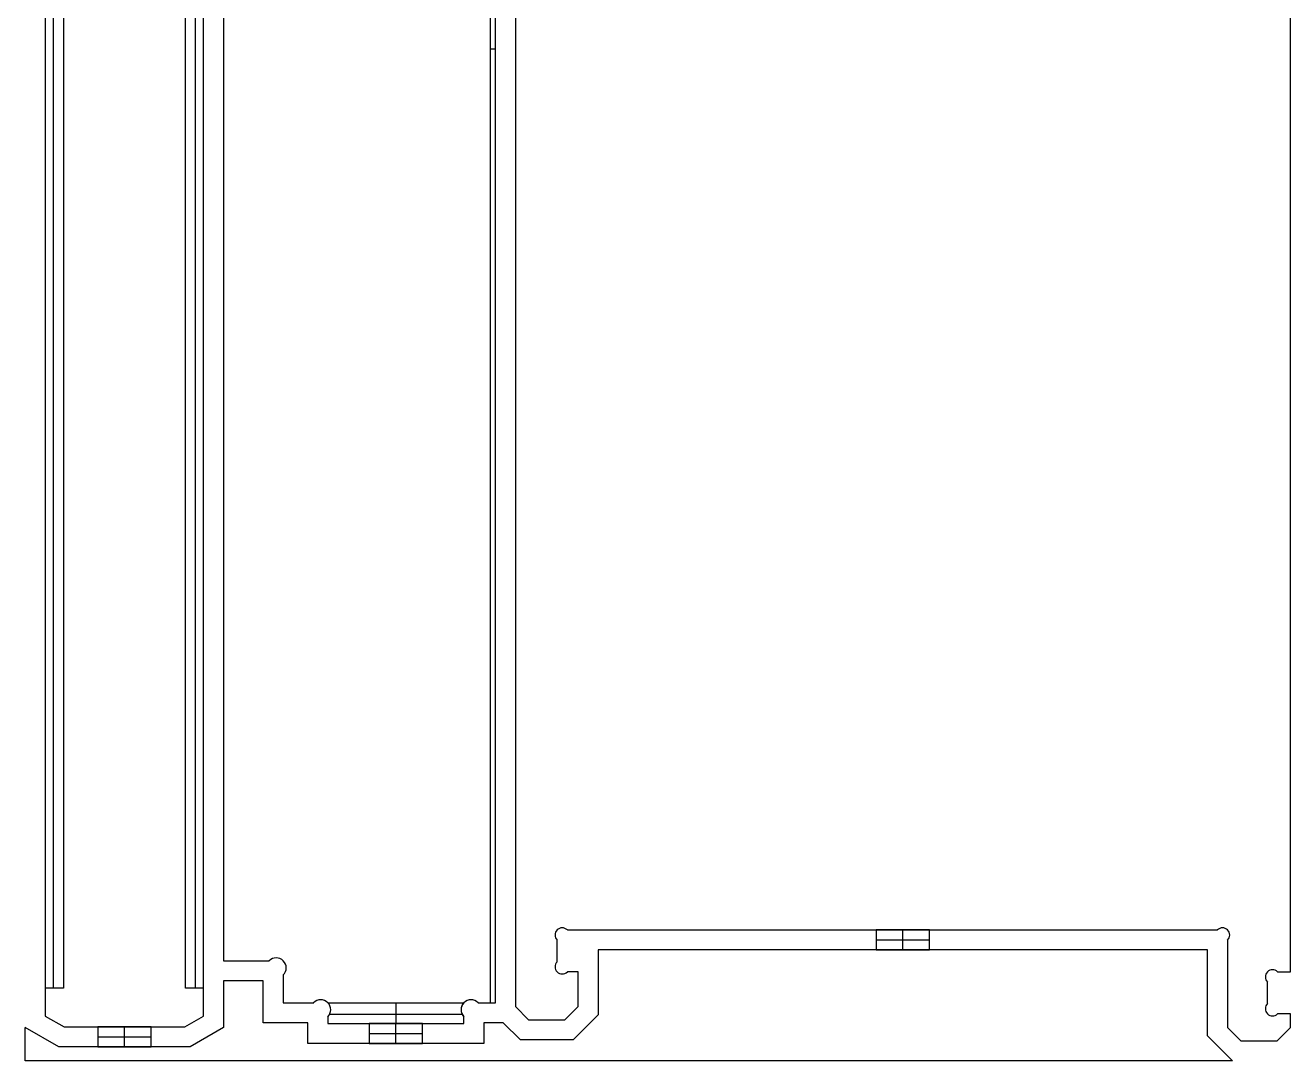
# Model space of a CAD drawing. Extents: x 0 to 96, y 0 to 48.
# Drawn here: x 0 to 23.78, y 0 to 19.45 of the extents above; entities that cross this region are included whole.
import ezdxf

# ---------------------------------------------------------------- set-up
doc = ezdxf.new("R2010")
doc.units = 0
doc.header["$MEASUREMENT"] = 0
doc.layers.add('3D_NESTING', color=18, linetype='CONTINUOUS')

msp = doc.modelspace()

# ---------------------------------------------------------------- linework, layer by layer
at = {"layer": '3D_NESTING'}
for p, q in [((9.209, 38.145), (9.209, 1.019)), ((9.209, 38.145, -0.738), (9.209, 1.019, -0.738)), ((9.209, 38.145, -0.369), (9.209, 1.019, -0.369)), ((0.375, 37.933, -0.738), (0.375, 0.838, -0.738)), ((0.375, 37.933, -0.19), (0.375, 1.364, -0.19)), ((0.375, 37.933, -0.369), (0.375, 0.838, -0.369)), ((0.529, 1.364, -0.19), (0.529, 37.933, -0.19)), ((0.716, 37.933), (0.716, 1.364)), ((0.716, 37.933, -0.19), (0.716, 1.364, -0.19)), ((0.716, 37.933, -0.095), (0.716, 1.364, -0.095)), ((3.01, 1.364, -0.19), (3.01, 37.933, -0.19)), ((3.01, 1.364), (3.01, 37.933)), ((3.01, 1.364, -0.095), (3.01, 37.933, -0.095)), ((3.197, 1.364, -0.19), (3.197, 37.933, -0.19)), ((3.351, 0.838, -0.738), (3.351, 37.933, -0.738)), ((3.351, 1.364, -0.19), (3.351, 37.933, -0.19)), ((3.351, 0.838, -0.369), (3.351, 37.933, -0.369)), ((23.779, 1.669), (23.779, 37.495)), ((23.779, 1.669, -0.738), (23.779, 37.495, -0.738)), ((23.779, 1.669, -0.369), (23.779, 37.495, -0.369)), ((8.742, 1.089), (8.742, 36.916)), ((8.742, 1.089, -0.19), (8.742, 36.916, -0.19)), ((8.742, 1.089, -0.095), (8.742, 36.916, -0.095)), ((8.834, 1.089, -0.738), (8.834, 36.916, -0.738)), ((8.834, 1.089, -0.19), (8.834, 36.916, -0.19)), ((8.834, 1.089, -0.369), (8.834, 36.916, -0.369)), ((3.726, 36.129), (3.726, 1.877)), ((3.726, 36.129, -0.738), (3.726, 1.877, -0.738)), ((3.726, 36.129, -0.369), (3.726, 1.877, -0.369)), ((0.375, 19.385, -0.19), (0.375, 19.385, -0.738)), ((3.351, 19.385, -0.19), (3.351, 19.385, -0.738)), ((3.726, 19.003), (3.726, 19.003, -0.738)), ((8.742, 19.003), (8.742, 19.003, -0.19)), ((8.834, 19.003, -0.19), (8.742, 19.003, -0.19)), ((8.834, 19.003, -0.19), (8.834, 19.003, -0.738)), ((9.996, 2.456), (9.996, 2.456, -0.738)), ((10.091, 2.496), (10.091, 2.496, -0.738)), ((10.187, 2.456), (10.187, 2.456, -0.738)), ((10.187, 2.456), (22.404, 2.456)), ((10.187, 2.456, -0.738), (15.992, 2.456, -0.738)), ((10.187, 2.456, -0.369), (22.404, 2.456, -0.369)), ((16.992, 2.456, -0.738), (15.992, 2.456, -0.738)), ((15.992, 2.456, -0.738), (15.992, 2.456, -0.613)), ((15.992, 2.456, -0.738), (15.992, 2.081, -0.738)), ((15.992, 2.456, -0.613), (15.992, 2.081, -0.613)), ((16.992, 2.456, -0.613), (15.992, 2.456, -0.613)), ((15.992, 2.456, -0.675), (15.992, 2.081, -0.675)), ((16.295, 2.456), (16.295, 2.456, -0.613)), ((16.492, 2.081, -0.738), (16.492, 2.456, -0.738)), ((16.492, 2.081, -0.613), (16.492, 2.456, -0.613)), ((16.992, 2.081, -0.738), (16.992, 2.456, -0.738)), ((16.992, 2.456, -0.738), (16.992, 2.456, -0.613)), ((16.992, 2.081, -0.613), (16.992, 2.456, -0.613)), ((16.992, 2.456, -0.738), (22.404, 2.456, -0.738)), ((16.992, 2.081, -0.675), (16.992, 2.456, -0.675)), ((22.404, 2.456), (22.404, 2.456, -0.738)), ((22.499, 2.496), (22.499, 2.496, -0.738)), ((22.594, 2.456), (22.594, 2.456, -0.738)), ((9.956, 2.361), (9.956, 2.361, -0.738)), ((9.996, 2.265), (9.996, 2.265, -0.738)), ((9.996, 1.86), (9.996, 2.265)), ((9.996, 1.86, -0.738), (9.996, 2.265, -0.738)), ((9.996, 1.86, -0.369), (9.996, 2.265, -0.369)), ((15.992, 2.269, -0.738), (15.992, 2.269, -0.613)), ((15.992, 2.269, -0.738), (16.992, 2.269, -0.738)), ((15.992, 2.269, -0.613), (16.992, 2.269, -0.613)), ((16.992, 2.269, -0.738), (16.992, 2.269, -0.613)), ((22.594, 2.265), (22.594, 2.265, -0.738)), ((22.594, 2.265), (22.594, 0.625)), ((22.594, 2.265, -0.738), (22.594, 0.625, -0.738)), ((22.594, 2.265, -0.369), (22.594, 0.625, -0.369)), ((22.634, 2.361), (22.634, 2.361, -0.738)), ((9.996, 2.062), (9.996, 2.062, -0.738)), ((10.765, 2.081), (10.765, 2.081, -0.738)), ((22.219, 2.081), (10.765, 2.081)), ((10.765, 2.081), (10.765, 0.863)), ((10.765, 2.081, -0.738), (10.765, 0.863, -0.738)), ((15.992, 2.081, -0.738), (10.765, 2.081, -0.738)), ((22.219, 2.081, -0.369), (10.765, 2.081, -0.369)), ((10.765, 2.081, -0.369), (10.765, 0.863, -0.369)), ((15.992, 2.081, -0.738), (16.992, 2.081, -0.738)), ((15.992, 2.081, -0.738), (15.992, 2.081, -0.613)), ((15.992, 2.081, -0.613), (16.992, 2.081, -0.613)), ((16.492, 2.081), (16.492, 2.081, -0.613)), ((22.219, 2.081, -0.738), (16.992, 2.081, -0.738)), ((16.992, 2.081, -0.738), (16.992, 2.081, -0.613)), ((22.219, 2.081), (22.219, 2.081, -0.738)), ((22.219, 0.47), (22.219, 2.081)), ((22.219, 0.47, -0.738), (22.219, 2.081, -0.738)), ((22.219, 0.47, -0.369), (22.219, 2.081, -0.369)), ((3.726, 1.877), (3.726, 1.877, -0.738)), ((3.726, 1.877), (4.582, 1.877)), ((3.726, 1.877, -0.738), (4.582, 1.877, -0.738)), ((3.726, 1.877, -0.369), (4.582, 1.877, -0.369)), ((4.154, 1.877), (4.154, 1.877, -0.738)), ((4.582, 1.877), (4.582, 1.877, -0.738)), ((4.847, 1.877), (4.847, 1.877, -0.738)), ((9.956, 1.764), (9.956, 1.764, -0.738)), ((9.996, 1.86), (9.996, 1.86, -0.738)), ((9.996, 1.669), (9.996, 1.669, -0.738)), ((10.187, 1.669), (10.187, 1.669, -0.738)), ((10.39, 1.669), (10.187, 1.669)), ((10.39, 1.669, -0.738), (10.187, 1.669, -0.738)), ((10.39, 1.669, -0.369), (10.187, 1.669, -0.369)), ((10.288, 1.669), (10.288, 1.669, -0.738)), ((10.39, 1.669), (10.39, 1.669, -0.738)), ((10.39, 1.019), (10.39, 1.669)), ((10.39, 1.019, -0.738), (10.39, 1.669, -0.738)), ((10.39, 1.019, -0.369), (10.39, 1.669, -0.369)), ((23.343, 1.669), (23.343, 1.669, -0.738)), ((23.438, 1.708), (23.438, 1.708, -0.738)), ((23.534, 1.669), (23.534, 1.669, -0.738)), ((23.534, 1.669), (23.779, 1.669)), ((23.534, 1.669, -0.738), (23.779, 1.669, -0.738)), ((23.534, 1.669, -0.369), (23.779, 1.669, -0.369)), ((23.657, 1.669), (23.657, 1.669, -0.738)), ((23.779, 1.669), (23.779, 1.669, -0.738)), ((3.726, 1.502), (3.726, 1.502, -0.738)), ((4.472, 1.502), (3.726, 1.502)), ((3.726, 1.502), (3.726, 0.621)), ((4.472, 1.502, -0.738), (3.726, 1.502, -0.738)), ((3.726, 1.502, -0.738), (3.726, 0.621, -0.738)), ((4.472, 1.502, -0.369), (3.726, 1.502, -0.369)), ((3.726, 1.502, -0.369), (3.726, 0.621, -0.369)), ((4.099, 1.502), (4.099, 1.502, -0.738)), ((4.472, 1.502), (4.472, 1.502, -0.738)), ((4.472, 0.714), (4.472, 1.502)), ((4.472, 0.714, -0.738), (4.472, 1.502, -0.738)), ((4.472, 0.714, -0.369), (4.472, 1.502, -0.369)), ((4.847, 1.612), (4.847, 1.612, -0.738)), ((4.847, 1.612), (4.847, 1.089)), ((4.847, 1.612, -0.738), (4.847, 1.089, -0.738)), ((4.847, 1.612, -0.369), (4.847, 1.089, -0.369)), ((10.091, 1.629), (10.091, 1.629, -0.738)), ((10.765, 1.472), (10.765, 1.472, -0.738)), ((22.594, 1.445), (22.594, 1.445, -0.738)), ((23.303, 1.573), (23.303, 1.573, -0.738)), ((23.343, 1.478), (23.343, 1.478, -0.738)), ((23.343, 1.072), (23.343, 1.478)), ((23.343, 1.072, -0.738), (23.343, 1.478, -0.738)), ((23.343, 1.072, -0.369), (23.343, 1.478, -0.369)), ((0.716, 1.364, -0.19), (0.375, 1.364, -0.19)), ((0.375, 1.364, -0.19), (0.375, 1.364)), ((0.716, 1.364), (0.375, 1.364)), ((0.375, 1.364), (0.375, 0.838)), ((0.716, 1.364, -0.095), (0.375, 1.364, -0.095)), ((0.529, 1.364), (0.529, 1.364, -0.19)), ((0.716, 1.364), (0.716, 1.364, -0.19)), ((3.01, 1.364), (3.01, 1.364, -0.19)), ((3.351, 1.364), (3.01, 1.364)), ((3.351, 1.364, -0.19), (3.01, 1.364, -0.19)), ((3.351, 1.364, -0.095), (3.01, 1.364, -0.095)), ((3.197, 1.364), (3.197, 1.364, -0.19)), ((3.351, 0.838), (3.351, 1.364)), ((3.351, 1.364), (3.351, 1.364, -0.19)), ((4.847, 1.35), (4.847, 1.35, -0.738)), ((10.39, 1.344), (10.39, 1.344, -0.738)), ((22.219, 1.275), (22.219, 1.275, -0.738)), ((23.343, 1.275), (23.343, 1.275, -0.738)), ((3.726, 1.061), (3.726, 1.061, -0.738)), ((4.472, 1.108), (4.472, 1.108, -0.738)), ((4.847, 1.089), (4.847, 1.089, -0.738)), ((4.847, 1.089), (5.419, 1.089)), ((4.847, 1.089, -0.738), (5.419, 1.089, -0.738)), ((4.847, 1.089, -0.369), (5.419, 1.089, -0.369)), ((5.133, 1.089), (5.133, 1.089, -0.738)), ((5.419, 1.089), (5.419, 1.089, -0.738)), ((5.684, 1.089), (5.684, 1.089, -0.394)), ((5.684, 1.089), (8.243, 1.089)), ((5.684, 1.089, -0.394), (8.243, 1.089, -0.394)), ((5.684, 1.089, -0.394), (5.684, 1.089, -0.738)), ((5.684, 1.089, -0.197), (8.243, 1.089, -0.197)), ((6.964, 1.089), (6.964, 1.089, -0.394)), ((6.964, 1.089, -0.394), (6.964, 0.696, -0.394)), ((8.243, 1.089, -0.394), (8.243, 1.089)), ((8.243, 1.089, -0.394), (8.243, 1.089, -0.738)), ((8.508, 1.089), (8.508, 1.089, -0.738)), ((8.508, 1.089), (8.742, 1.089)), ((8.508, 1.089, -0.738), (8.834, 1.089, -0.738)), ((8.508, 1.089, -0.369), (8.834, 1.089, -0.369)), ((8.742, 1.089), (8.742, 1.089, -0.19)), ((8.742, 1.089, -0.19), (8.834, 1.089, -0.19)), ((8.742, 1.089, -0.19), (8.742, 1.089, -0.738)), ((8.834, 1.089, -0.19), (8.834, 1.089, -0.738)), ((9.209, 1.019), (9.209, 1.019, -0.738)), ((9.209, 1.019), (9.459, 0.769)), ((9.209, 1.019, -0.738), (9.459, 0.769, -0.738)), ((9.209, 1.019, -0.369), (9.459, 0.769, -0.369)), ((10.14, 0.769), (10.39, 1.019)), ((10.14, 0.769, -0.738), (10.39, 1.019, -0.738)), ((10.14, 0.769, -0.369), (10.39, 1.019, -0.369)), ((10.39, 1.019), (10.39, 1.019, -0.738)), ((23.303, 0.977), (23.303, 0.977, -0.738)), ((23.343, 1.072), (23.343, 1.072, -0.738)), ((0.375, 0.838), (0.73, 0.633)), ((0.375, 0.838, -0.738), (0.73, 0.633, -0.738)), ((0.375, 0.838), (0.375, 0.838, -0.738)), ((0.375, 0.838, -0.369), (0.73, 0.633, -0.369)), ((0.552, 0.735), (0.552, 0.735, -0.738)), ((2.996, 0.633), (3.351, 0.838)), ((2.996, 0.633, -0.738), (3.351, 0.838, -0.738)), ((2.996, 0.633, -0.369), (3.351, 0.838, -0.369)), ((3.173, 0.735), (3.173, 0.735, -0.738)), ((3.351, 0.838), (3.351, 0.838, -0.738)), ((4.472, 0.714), (4.472, 0.714, -0.738)), ((5.309, 0.714), (4.472, 0.714)), ((5.309, 0.714, -0.738), (4.472, 0.714, -0.738)), ((5.309, 0.714, -0.369), (4.472, 0.714, -0.369)), ((4.891, 0.714), (4.891, 0.714, -0.738)), ((5.309, 0.714), (5.309, 0.714, -0.738)), ((5.309, 0.321), (5.309, 0.714)), ((5.309, 0.321, -0.738), (5.309, 0.714, -0.738)), ((5.309, 0.321, -0.369), (5.309, 0.714, -0.369)), ((5.684, 0.824, -0.738), (5.684, 0.696, -0.738)), ((5.684, 0.824, -0.394), (5.684, 0.696, -0.394)), ((5.684, 0.824, -0.394), (5.684, 0.824, -0.738)), ((5.684, 0.76, -0.394), (5.684, 0.76, -0.738)), ((5.719, 0.873, -0.394), (8.208, 0.873, -0.394)), ((8.243, 0.696, -0.738), (8.243, 0.824, -0.738)), ((8.243, 0.696, -0.394), (8.243, 0.824, -0.394)), ((8.243, 0.824, -0.394), (8.243, 0.824, -0.738)), ((8.243, 0.76, -0.394), (8.243, 0.76, -0.738)), ((8.618, 0.714), (8.618, 0.714, -0.738)), ((8.983, 0.714), (8.618, 0.714)), ((8.618, 0.714), (8.618, 0.321)), ((8.983, 0.714, -0.738), (8.618, 0.714, -0.738)), ((8.618, 0.714, -0.738), (8.618, 0.321, -0.738)), ((8.983, 0.714, -0.369), (8.618, 0.714, -0.369)), ((8.618, 0.714, -0.369), (8.618, 0.321, -0.369)), ((8.8, 0.714), (8.8, 0.714, -0.738)), ((9.303, 0.394), (8.983, 0.714)), ((8.983, 0.714), (8.983, 0.714, -0.738)), ((9.303, 0.394, -0.738), (8.983, 0.714, -0.738)), ((9.303, 0.394, -0.369), (8.983, 0.714, -0.369)), ((9.334, 0.894), (9.334, 0.894, -0.738)), ((9.459, 0.769), (9.459, 0.769, -0.738)), ((9.459, 0.769), (10.14, 0.769)), ((9.459, 0.769, -0.738), (10.14, 0.769, -0.738)), ((9.459, 0.769, -0.369), (10.14, 0.769, -0.369)), ((9.799, 0.769), (9.799, 0.769, -0.738)), ((10.14, 0.769), (10.14, 0.769, -0.738)), ((10.265, 0.894), (10.265, 0.894, -0.738)), ((10.765, 0.863), (10.295, 0.394)), ((10.765, 0.863, -0.738), (10.295, 0.394, -0.738)), ((10.765, 0.863, -0.369), (10.295, 0.394, -0.369)), ((10.765, 0.863), (10.765, 0.863, -0.738)), ((23.343, 0.881), (23.343, 0.881, -0.738)), ((23.438, 0.842), (23.438, 0.842, -0.738)), ((23.776, 0.881), (23.534, 0.881)), ((23.534, 0.881), (23.534, 0.881, -0.738)), ((23.776, 0.881, -0.738), (23.534, 0.881, -0.738)), ((23.776, 0.881, -0.369), (23.534, 0.881, -0.369)), ((23.655, 0.881), (23.655, 0.881, -0.738)), ((23.776, 0.881), (23.776, 0.881, -0.738)), ((23.776, 0.625), (23.776, 0.881)), ((23.776, 0.625, -0.738), (23.776, 0.881, -0.738)), ((23.776, 0.625, -0.369), (23.776, 0.881, -0.369)), ((23.776, 0.753), (23.776, 0.753, -0.738)), ((0, 0), (0, 0.621)), ((0, 0, -0.738), (0, 0.621, -0.738)), ((0.629, 0.258), (0, 0.621)), ((0.629, 0.258, -0.738), (0, 0.621, -0.738)), ((0, 0.621), (0, 0.621, -0.738)), ((0, 0, -0.369), (0, 0.621, -0.369)), ((0.629, 0.258, -0.369), (0, 0.621, -0.369)), ((0.73, 0.633), (0.73, 0.633, -0.738)), ((0.73, 0.633), (2.996, 0.633)), ((0.73, 0.633, -0.738), (1.363, 0.633, -0.738)), ((0.73, 0.633, -0.369), (2.996, 0.633, -0.369)), ((1.363, 0.633, -0.738), (1.363, 0.258, -0.738)), ((1.363, 0.633, -0.613), (1.363, 0.258, -0.613)), ((1.363, 0.633, -0.738), (1.363, 0.633, -0.613)), ((2.363, 0.633, -0.613), (1.363, 0.633, -0.613)), ((2.363, 0.633, -0.738), (1.363, 0.633, -0.738)), ((1.363, 0.633, -0.675), (1.363, 0.258, -0.675)), ((1.863, 0.633), (1.863, 0.633, -0.613)), ((1.863, 0.258, -0.738), (1.863, 0.633, -0.738)), ((1.863, 0.258, -0.613), (1.863, 0.633, -0.613)), ((2.363, 0.258, -0.738), (2.363, 0.633, -0.738)), ((2.363, 0.258, -0.613), (2.363, 0.633, -0.613)), ((2.363, 0.633, -0.738), (2.363, 0.633, -0.613)), ((2.363, 0.633, -0.738), (2.996, 0.633, -0.738)), ((2.363, 0.258, -0.675), (2.363, 0.633, -0.675)), ((2.996, 0.633), (2.996, 0.633, -0.738)), ((3.726, 0.621), (3.097, 0.258)), ((3.726, 0.621, -0.738), (3.097, 0.258, -0.738)), ((3.726, 0.621, -0.369), (3.097, 0.258, -0.369)), ((3.726, 0.621), (3.726, 0.621, -0.738)), ((5.309, 0.517), (5.309, 0.517, -0.738)), ((5.684, 0.696, -0.738), (6.464, 0.696, -0.738)), ((5.684, 0.696, -0.394), (8.243, 0.696, -0.394)), ((5.684, 0.696, -0.394), (5.684, 0.696, -0.738)), ((7.464, 0.696, -0.738), (6.464, 0.696, -0.738)), ((6.464, 0.696, -0.738), (6.464, 0.321, -0.738)), ((6.464, 0.696, -0.613), (6.464, 0.321, -0.613)), ((6.464, 0.696, -0.738), (6.464, 0.696, -0.613)), ((7.464, 0.696, -0.613), (6.464, 0.696, -0.613)), ((6.464, 0.696, -0.675), (6.464, 0.321, -0.675)), ((6.464, 0.508, -0.738), (6.464, 0.508, -0.613)), ((6.464, 0.508, -0.738), (7.464, 0.508, -0.738)), ((6.464, 0.508, -0.613), (7.464, 0.508, -0.613)), ((6.964, 0.696, -0.394), (6.964, 0.696, -0.613)), ((6.964, 0.321, -0.738), (6.964, 0.696, -0.738)), ((6.964, 0.321, -0.613), (6.964, 0.696, -0.613)), ((7.464, 0.321, -0.738), (7.464, 0.696, -0.738)), ((7.464, 0.321, -0.613), (7.464, 0.696, -0.613)), ((7.464, 0.696, -0.738), (7.464, 0.696, -0.613)), ((7.464, 0.696, -0.738), (8.243, 0.696, -0.738)), ((7.464, 0.321, -0.675), (7.464, 0.696, -0.675)), ((7.464, 0.508, -0.738), (7.464, 0.508, -0.613)), ((8.243, 0.696, -0.394), (8.243, 0.696, -0.738)), ((8.618, 0.517), (8.618, 0.517, -0.738)), ((9.143, 0.554), (9.143, 0.554, -0.738)), ((10.53, 0.629), (10.53, 0.629, -0.738)), ((22.594, 0.625), (22.594, 0.625, -0.738)), ((22.594, 0.625), (22.844, 0.375)), ((22.594, 0.625, -0.738), (22.844, 0.375, -0.738)), ((22.594, 0.625, -0.369), (22.844, 0.375, -0.369)), ((22.719, 0.5), (22.719, 0.5, -0.738)), ((23.526, 0.375), (23.776, 0.625)), ((23.526, 0.375, -0.738), (23.776, 0.625, -0.738)), ((23.526, 0.375, -0.369), (23.776, 0.625, -0.369)), ((23.651, 0.5), (23.651, 0.5, -0.738)), ((23.776, 0.625), (23.776, 0.625, -0.738)), ((0.315, 0.44), (0.315, 0.44, -0.738)), ((0.629, 0.258), (0.629, 0.258, -0.738)), ((3.097, 0.258), (0.629, 0.258)), ((1.363, 0.258, -0.738), (0.629, 0.258, -0.738)), ((3.097, 0.258, -0.369), (0.629, 0.258, -0.369)), ((1.363, 0.446, -0.738), (1.363, 0.446, -0.613)), ((1.363, 0.446, -0.738), (2.363, 0.446, -0.738)), ((1.363, 0.446, -0.613), (2.363, 0.446, -0.613)), ((1.363, 0.258, -0.738), (2.363, 0.258, -0.738)), ((1.363, 0.258, -0.613), (2.363, 0.258, -0.613)), ((1.363, 0.258, -0.738), (1.363, 0.258, -0.613)), ((1.863, 0.258), (1.863, 0.258, -0.613)), ((2.363, 0.446, -0.738), (2.363, 0.446, -0.613)), ((3.097, 0.258, -0.738), (2.363, 0.258, -0.738)), ((2.363, 0.258, -0.738), (2.363, 0.258, -0.613)), ((3.097, 0.258), (3.097, 0.258, -0.738)), ((3.411, 0.44), (3.411, 0.44, -0.738)), ((5.309, 0.321), (5.309, 0.321, -0.738)), ((8.618, 0.321), (5.309, 0.321)), ((6.464, 0.321, -0.738), (5.309, 0.321, -0.738)), ((8.618, 0.321, -0.369), (5.309, 0.321, -0.369)), ((6.464, 0.321, -0.738), (7.464, 0.321, -0.738)), ((6.464, 0.321, -0.613), (7.464, 0.321, -0.613)), ((6.464, 0.321, -0.738), (6.464, 0.321, -0.613)), ((6.964, 0.321), (6.964, 0.321, -0.613)), ((8.618, 0.321, -0.738), (7.464, 0.321, -0.738)), ((7.464, 0.321, -0.738), (7.464, 0.321, -0.613)), ((8.618, 0.321), (8.618, 0.321, -0.738)), ((9.303, 0.394), (9.303, 0.394, -0.738)), ((10.295, 0.394), (9.303, 0.394)), ((10.295, 0.394, -0.738), (9.303, 0.394, -0.738)), ((10.295, 0.394, -0.369), (9.303, 0.394, -0.369)), ((9.799, 0.394), (9.799, 0.394, -0.738)), ((10.295, 0.394), (10.295, 0.394, -0.738)), ((22.689, 0), (22.219, 0.47)), ((22.219, 0.47), (22.219, 0.47, -0.738)), ((22.689, 0, -0.738), (22.219, 0.47, -0.738)), ((22.689, 0, -0.369), (22.219, 0.47, -0.369)), ((22.844, 0.375), (22.844, 0.375, -0.738)), ((22.844, 0.375), (23.526, 0.375)), ((22.844, 0.375, -0.738), (23.526, 0.375, -0.738)), ((22.844, 0.375, -0.369), (23.526, 0.375, -0.369)), ((23.185, 0.375), (23.185, 0.375, -0.738)), ((23.526, 0.375), (23.526, 0.375, -0.738)), ((0, 0), (0, 0, -0.738)), ((22.689, 0), (0, 0)), ((22.689, 0, -0.738), (0, 0, -0.738)), ((22.689, 0, -0.369), (0, 0, -0.369)), ((22.454, 0.235), (22.454, 0.235, -0.738)), ((22.689, 0), (22.689, 0, -0.738))]:
    msp.add_line(p, q, dxfattribs=at)
for centre, radius, start, end in [((10.091, 2.361), 0.135, 45, 225), ((10.091, 2.361, -0.738), 0.135, 45, 225), ((10.091, 2.361, -0.369), 0.135, 45, 225), ((22.499, 2.361), 0.135, 315, 135), ((22.499, 2.361, -0.738), 0.135, 315, 135), ((22.499, 2.361, -0.369), 0.135, 315, 135), ((4.715, 1.744), 0.188, 315, 135), ((4.715, 1.744, -0.738), 0.188, 315, 135), ((4.715, 1.744, -0.369), 0.188, 315, 135), ((10.091, 1.764), 0.135, 135, 315), ((10.091, 1.764, -0.738), 0.135, 135, 315), ((10.091, 1.764, -0.369), 0.135, 135, 315), ((23.438, 1.573), 0.135, 45, 225), ((23.438, 1.573, -0.738), 0.135, 45, 225), ((23.438, 1.573, -0.369), 0.135, 45, 225), ((5.551, 0.957), 0.188, 45, 135), ((5.551, 0.957, -0.738), 0.188, 315, 135), ((5.551, 0.957, -0.369), 0.188, 45, 135), ((5.551, 0.957, -0.394), 0.188, 315, 45), ((8.376, 0.957, -0.738), 0.187, 45, 225), ((8.376, 0.957, -0.394), 0.188, 135, 225), ((8.376, 0.957), 0.188, 45, 135), ((8.376, 0.957, -0.369), 0.188, 45, 135), ((23.438, 0.977), 0.135, 135, 315), ((23.438, 0.977, -0.738), 0.135, 135, 315), ((23.438, 0.977, -0.369), 0.135, 135, 315)]:
    msp.add_arc(centre, radius, start, end, dxfattribs=at)

doc.saveas('drawing.dxf')
